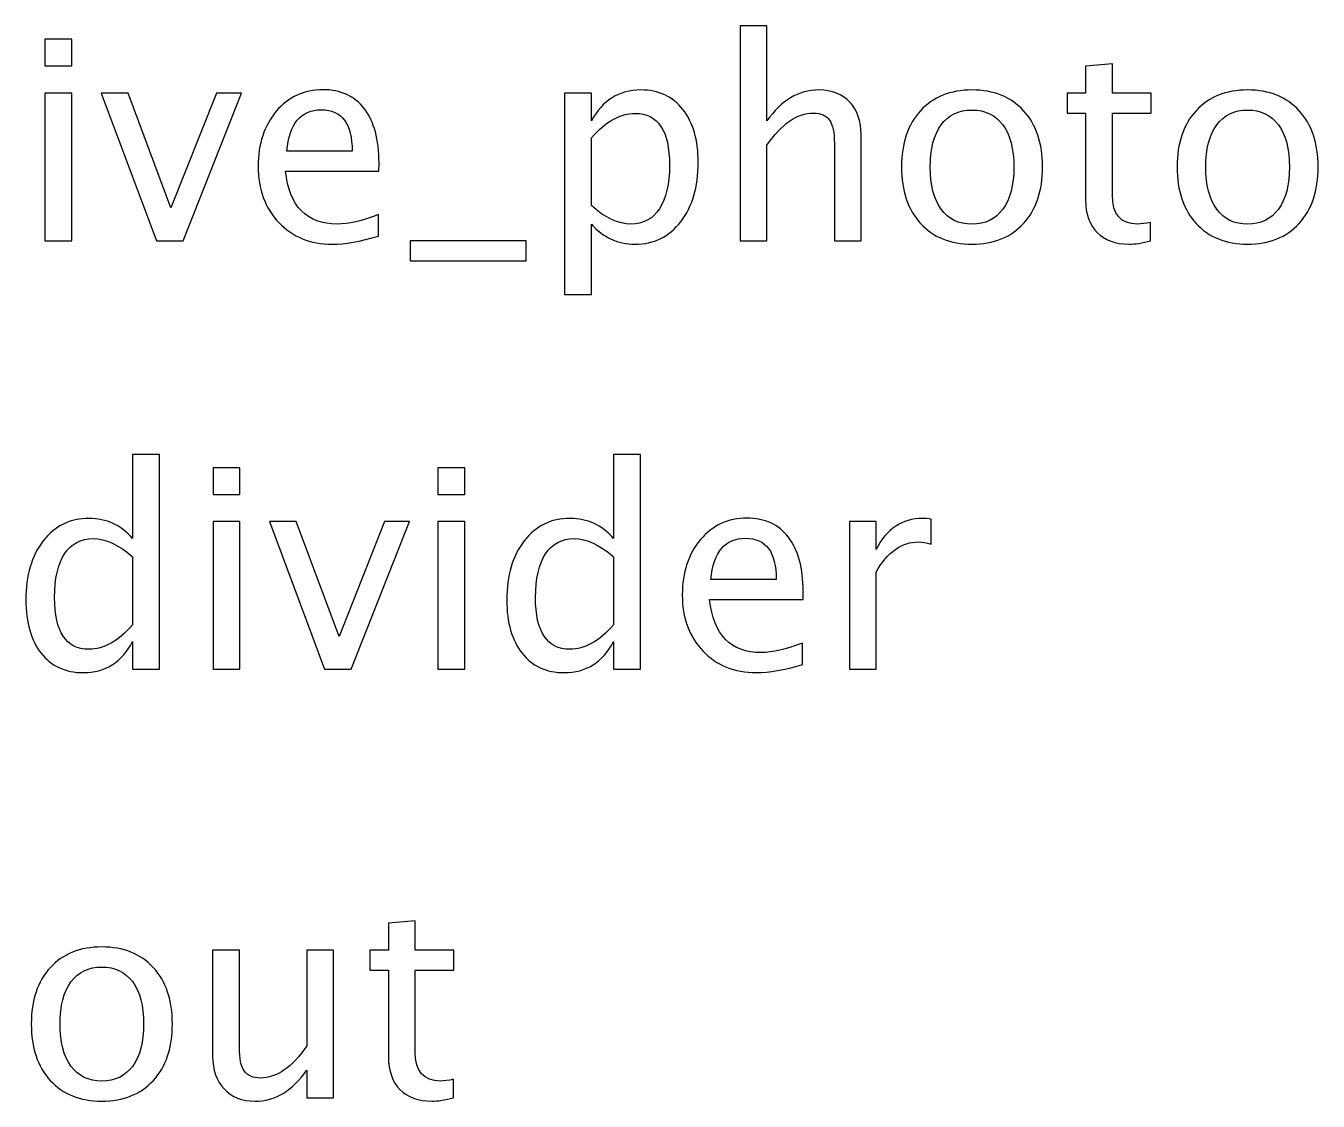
# Model space of a CAD drawing. Header units: centimetres. Extents: x -8.2 to 8, y 8.1 to 14.3.
# Drawn here: x 2.16 to 8.05, y 9.43 to 14.33 of the extents above; entities that cross this region are included whole.
import ezdxf

# ---------------------------------------------------------------- set-up
doc = ezdxf.new("R2010")
doc.units = ezdxf.units.CM
doc.header["$MEASUREMENT"] = 0
doc.layers.add('Layer 1', color=7, linetype='Continuous')

msp = doc.modelspace()

# ---------------------------------------------------------------- linework, layer by layer
at = {"layer": 'Layer 1'}
for points, knots in [([(5.41616, 13.34982), (5.41616, 13.34982), (5.41616, 14.32899), (5.41616, 14.32899), (5.41616, 14.32899), (5.41616, 14.32899), (5.53808, 14.32899), (5.53808, 14.32899), (5.53808, 14.32899), (5.53808, 14.32899), (5.53808, 13.89571), (5.53808, 13.89571), (5.53808, 13.89571), (5.60264, 13.9899), (5.6818, 14.03689), (5.77536, 14.03689), (5.77536, 14.03689), (5.8342, 14.03689), (5.88098, 14.01848), (5.91548, 13.98143), (5.91548, 13.98143), (5.94998, 13.9446), (5.96734, 13.89486), (5.96734, 13.83263), (5.96734, 13.83263), (5.96734, 13.83263), (5.96734, 13.34982), (5.96734, 13.34982), (5.96734, 13.34982), (5.96734, 13.34982), (5.84542, 13.34982), (5.84542, 13.34982), (5.84542, 13.34982), (5.84542, 13.34982), (5.84542, 13.79284), (5.84542, 13.79284), (5.84542, 13.79284), (5.84542, 13.84279), (5.83801, 13.87835), (5.82341, 13.89952), (5.82341, 13.89952), (5.80859, 13.9209), (5.78425, 13.93148), (5.75017, 13.93148), (5.75017, 13.93148), (5.67524, 13.93148), (5.60454, 13.88259), (5.53808, 13.7848), (5.53808, 13.7848), (5.53808, 13.7848), (5.53808, 13.34982), (5.53808, 13.34982), (5.53808, 13.34982), (5.53808, 13.34982), (5.41616, 13.34982), (5.41616, 13.34982)], [0, 0, 0, 0, 0.0666667, 0.0666667, 0.0666667, 0.0666667, 0.1333333, 0.1333333, 0.1333333, 0.1333333, 0.2, 0.2, 0.2, 0.2, 0.2666667, 0.2666667, 0.2666667, 0.2666667, 0.3333333, 0.3333333, 0.3333333, 0.3333333, 0.4, 0.4, 0.4, 0.4, 0.4666667, 0.4666667, 0.4666667, 0.4666667, 0.5333333, 0.5333333, 0.5333333, 0.5333333, 0.6, 0.6, 0.6, 0.6, 0.6666667, 0.6666667, 0.6666667, 0.6666667, 0.7333333, 0.7333333, 0.7333333, 0.7333333, 0.8, 0.8, 0.8, 0.8, 0.8666667, 0.8666667, 0.8666667, 0.8666667, 1, 1, 1, 1]), ([(2.25005, 14.14611), (2.25005, 14.14611), (2.25005, 14.26803), (2.25005, 14.26803), (2.25005, 14.26803), (2.25005, 14.26803), (2.37197, 14.26803), (2.37197, 14.26803), (2.37197, 14.26803), (2.37197, 14.26803), (2.37197, 14.14611), (2.37197, 14.14611), (2.37197, 14.14611), (2.37197, 14.14611), (2.25005, 14.14611), (2.25005, 14.14611)], [0, 0, 0, 0, 0.2, 0.2, 0.2, 0.2, 0.4, 0.4, 0.4, 0.4, 0.6, 0.6, 0.6, 0.6, 1, 1, 1, 1]), ([(7.2856, 13.35003), (7.24792, 13.33966), (7.21512, 13.33458), (7.18739, 13.33458), (7.18739, 13.33458), (7.12516, 13.33458), (7.07669, 13.35236), (7.04197, 13.38792), (7.04197, 13.38792), (7.00705, 13.42348), (6.98969, 13.4728), (6.98969, 13.53609), (6.98969, 13.53609), (6.98969, 13.53609), (6.98969, 13.93148), (6.98969, 13.93148), (6.98969, 13.93148), (6.98969, 13.93148), (6.90545, 13.93148), (6.90545, 13.93148), (6.90545, 13.93148), (6.90545, 13.93148), (6.90545, 14.02292), (6.90545, 14.02292), (6.90545, 14.02292), (6.90545, 14.02292), (6.98969, 14.02292), (6.98969, 14.02292), (6.98969, 14.02292), (6.98969, 14.02292), (6.98969, 14.14463), (6.98969, 14.14463), (6.98969, 14.14463), (6.98969, 14.14463), (7.11161, 14.15627), (7.11161, 14.15627), (7.11161, 14.15627), (7.11161, 14.15627), (7.11161, 14.02292), (7.11161, 14.02292), (7.11161, 14.02292), (7.11161, 14.02292), (7.28814, 14.02292), (7.28814, 14.02292), (7.28814, 14.02292), (7.28814, 14.02292), (7.28814, 13.93148), (7.28814, 13.93148), (7.28814, 13.93148), (7.28814, 13.93148), (7.11161, 13.93148), (7.11161, 13.93148), (7.11161, 13.93148), (7.11161, 13.93148), (7.11161, 13.5581), (7.11161, 13.5581), (7.11161, 13.5581), (7.11161, 13.47005), (7.14992, 13.42602), (7.22633, 13.42602), (7.22633, 13.42602), (7.24263, 13.42602), (7.26232, 13.42877), (7.2856, 13.43406), (7.2856, 13.43406), (7.2856, 13.43406), (7.2856, 13.35003), (7.2856, 13.35003)], [0, 0, 0, 0, 0.0555556, 0.0555556, 0.0555556, 0.0555556, 0.1111111, 0.1111111, 0.1111111, 0.1111111, 0.1666667, 0.1666667, 0.1666667, 0.1666667, 0.2222222, 0.2222222, 0.2222222, 0.2222222, 0.2777778, 0.2777778, 0.2777778, 0.2777778, 0.3333333, 0.3333333, 0.3333333, 0.3333333, 0.3888889, 0.3888889, 0.3888889, 0.3888889, 0.4444444, 0.4444444, 0.4444444, 0.4444444, 0.5, 0.5, 0.5, 0.5, 0.5555556, 0.5555556, 0.5555556, 0.5555556, 0.6111111, 0.6111111, 0.6111111, 0.6111111, 0.6666667, 0.6666667, 0.6666667, 0.6666667, 0.7222222, 0.7222222, 0.7222222, 0.7222222, 0.7777778, 0.7777778, 0.7777778, 0.7777778, 0.8333333, 0.8333333, 0.8333333, 0.8333333, 0.8888889, 0.8888889, 0.8888889, 0.8888889, 1, 1, 1, 1]), ([(2.25005, 13.34982), (2.25005, 13.34982), (2.25005, 14.02292), (2.25005, 14.02292), (2.25005, 14.02292), (2.25005, 14.02292), (2.37197, 14.02292), (2.37197, 14.02292), (2.37197, 14.02292), (2.37197, 14.02292), (2.37197, 13.34982), (2.37197, 13.34982), (2.37197, 13.34982), (2.37197, 13.34982), (2.25005, 13.34982), (2.25005, 13.34982)], [0, 0, 0, 0, 0.2, 0.2, 0.2, 0.2, 0.4, 0.4, 0.4, 0.4, 0.6, 0.6, 0.6, 0.6, 1, 1, 1, 1]), ([(2.7572, 13.34982), (2.7572, 13.34982), (2.50659, 14.02292), (2.50659, 14.02292), (2.50659, 14.02292), (2.50659, 14.02292), (2.62851, 14.02292), (2.62851, 14.02292), (2.62851, 14.02292), (2.62851, 14.02292), (2.82388, 13.49989), (2.82388, 13.49989), (2.82388, 13.49989), (2.82388, 13.49989), (3.03068, 14.02292), (3.03068, 14.02292), (3.03068, 14.02292), (3.03068, 14.02292), (3.1454, 14.02292), (3.1454, 14.02292), (3.1454, 14.02292), (3.1454, 14.02292), (2.87934, 13.34982), (2.87934, 13.34982), (2.87934, 13.34982), (2.87934, 13.34982), (2.7572, 13.34982), (2.7572, 13.34982)], [0, 0, 0, 0, 0.125, 0.125, 0.125, 0.125, 0.25, 0.25, 0.25, 0.25, 0.375, 0.375, 0.375, 0.375, 0.5, 0.5, 0.5, 0.5, 0.625, 0.625, 0.625, 0.625, 0.75, 0.75, 0.75, 0.75, 1, 1, 1, 1]), ([(3.76834, 13.37141), (3.68643, 13.34686), (3.61636, 13.33458), (3.55794, 13.33458), (3.55794, 13.33458), (3.45825, 13.33458), (3.37718, 13.3676), (3.31474, 13.43343), (3.31474, 13.43343), (3.2523, 13.49926), (3.22097, 13.58456), (3.22097, 13.68955), (3.22097, 13.68955), (3.22097, 13.79136), (3.24849, 13.87497), (3.30373, 13.94037), (3.30373, 13.94037), (3.35898, 14.00556), (3.42967, 14.03816), (3.51582, 14.03816), (3.51582, 14.03816), (3.59731, 14.03816), (3.66039, 14.00916), (3.70484, 13.95117), (3.70484, 13.95117), (3.74929, 13.89317), (3.77152, 13.81104), (3.77152, 13.70457), (3.77152, 13.70457), (3.77152, 13.70457), (3.77088, 13.66732), (3.77088, 13.66732), (3.77088, 13.66732), (3.77088, 13.66732), (3.34543, 13.66732), (3.34543, 13.66732), (3.34543, 13.66732), (3.36321, 13.50645), (3.44174, 13.42602), (3.5808, 13.42602), (3.5808, 13.42602), (3.63182, 13.42602), (3.69426, 13.44041), (3.76834, 13.4692), (3.76834, 13.4692), (3.76834, 13.4692), (3.76834, 13.37141), (3.76834, 13.37141)], [0, 0, 0, 0, 0.0769231, 0.0769231, 0.0769231, 0.0769231, 0.1538462, 0.1538462, 0.1538462, 0.1538462, 0.2307692, 0.2307692, 0.2307692, 0.2307692, 0.3076923, 0.3076923, 0.3076923, 0.3076923, 0.3846154, 0.3846154, 0.3846154, 0.3846154, 0.4615385, 0.4615385, 0.4615385, 0.4615385, 0.5384615, 0.5384615, 0.5384615, 0.5384615, 0.6153846, 0.6153846, 0.6153846, 0.6153846, 0.6923077, 0.6923077, 0.6923077, 0.6923077, 0.7692308, 0.7692308, 0.7692308, 0.7692308, 0.8461538, 0.8461538, 0.8461538, 0.8461538, 1, 1, 1, 1]), ([(4.61691, 13.10471), (4.61691, 13.10471), (4.61691, 14.02292), (4.61691, 14.02292), (4.61691, 14.02292), (4.61691, 14.02292), (4.73883, 14.02292), (4.73883, 14.02292), (4.73883, 14.02292), (4.73883, 14.02292), (4.73883, 13.89571), (4.73883, 13.89571), (4.73883, 13.89571), (4.78878, 13.9899), (4.86393, 14.03689), (4.96404, 14.03689), (4.96404, 14.03689), (5.04511, 14.03689), (5.10882, 14.00747), (5.15539, 13.94841), (5.15539, 13.94841), (5.20196, 13.88936), (5.22524, 13.80871), (5.22524, 13.70648), (5.22524, 13.70648), (5.22524, 13.59514), (5.19878, 13.50518), (5.14608, 13.43703), (5.14608, 13.43703), (5.09337, 13.36866), (5.02395, 13.33458), (4.93801, 13.33458), (4.93801, 13.33458), (4.85821, 13.33458), (4.79175, 13.36506), (4.73883, 13.42623), (4.73883, 13.42623), (4.73883, 13.42623), (4.73883, 13.10471), (4.73883, 13.10471), (4.73883, 13.10471), (4.73883, 13.10471), (4.61691, 13.10471), (4.61691, 13.10471)], [0, 0, 0, 0, 0.0833333, 0.0833333, 0.0833333, 0.0833333, 0.1666667, 0.1666667, 0.1666667, 0.1666667, 0.25, 0.25, 0.25, 0.25, 0.3333333, 0.3333333, 0.3333333, 0.3333333, 0.4166667, 0.4166667, 0.4166667, 0.4166667, 0.5, 0.5, 0.5, 0.5, 0.5833333, 0.5833333, 0.5833333, 0.5833333, 0.6666667, 0.6666667, 0.6666667, 0.6666667, 0.75, 0.75, 0.75, 0.75, 0.8333333, 0.8333333, 0.8333333, 0.8333333, 1, 1, 1, 1]), ([(6.47238, 13.33458), (6.37353, 13.33458), (6.29522, 13.36612), (6.23764, 13.4292), (6.23764, 13.4292), (6.17986, 13.49227), (6.15107, 13.578), (6.15107, 13.68616), (6.15107, 13.68616), (6.15107, 13.79411), (6.17986, 13.87962), (6.23764, 13.94249), (6.23764, 13.94249), (6.29522, 14.00535), (6.37353, 14.03689), (6.47238, 14.03689), (6.47238, 14.03689), (6.57123, 14.03689), (6.64955, 14.00535), (6.70712, 13.94249), (6.70712, 13.94249), (6.7649, 13.87962), (6.79369, 13.79411), (6.79369, 13.68616), (6.79369, 13.68616), (6.79369, 13.578), (6.7649, 13.49227), (6.70712, 13.4292), (6.70712, 13.4292), (6.64955, 13.36612), (6.57123, 13.33458), (6.47238, 13.33458)], [0, 0, 0, 0, 0.1111111, 0.1111111, 0.1111111, 0.1111111, 0.2222222, 0.2222222, 0.2222222, 0.2222222, 0.3333333, 0.3333333, 0.3333333, 0.3333333, 0.4444444, 0.4444444, 0.4444444, 0.4444444, 0.5555556, 0.5555556, 0.5555556, 0.5555556, 0.6666667, 0.6666667, 0.6666667, 0.6666667, 0.7777778, 0.7777778, 0.7777778, 0.7777778, 1, 1, 1, 1]), ([(7.72756, 13.33458), (7.62871, 13.33458), (7.5504, 13.36612), (7.49282, 13.4292), (7.49282, 13.4292), (7.43504, 13.49227), (7.40625, 13.578), (7.40625, 13.68616), (7.40625, 13.68616), (7.40625, 13.79411), (7.43504, 13.87962), (7.49282, 13.94249), (7.49282, 13.94249), (7.5504, 14.00535), (7.62871, 14.03689), (7.72756, 14.03689), (7.72756, 14.03689), (7.82641, 14.03689), (7.90473, 14.00535), (7.9623, 13.94249), (7.9623, 13.94249), (8.02008, 13.87962), (8.04887, 13.79411), (8.04887, 13.68616), (8.04887, 13.68616), (8.04887, 13.578), (8.02008, 13.49227), (7.9623, 13.4292), (7.9623, 13.4292), (7.90473, 13.36612), (7.82641, 13.33458), (7.72756, 13.33458)], [0, 0, 0, 0, 0.1111111, 0.1111111, 0.1111111, 0.1111111, 0.2222222, 0.2222222, 0.2222222, 0.2222222, 0.3333333, 0.3333333, 0.3333333, 0.3333333, 0.4444444, 0.4444444, 0.4444444, 0.4444444, 0.5555556, 0.5555556, 0.5555556, 0.5555556, 0.6666667, 0.6666667, 0.6666667, 0.6666667, 0.7777778, 0.7777778, 0.7777778, 0.7777778, 1, 1, 1, 1]), ([(3.35178, 13.75876), (3.35178, 13.75876), (3.64896, 13.75876), (3.64896, 13.75876), (3.64896, 13.75876), (3.64896, 13.88407), (3.60218, 13.94672), (3.50884, 13.94672), (3.50884, 13.94672), (3.41486, 13.94672), (3.36258, 13.88407), (3.35178, 13.75876)], [0, 0, 0, 0, 0.25, 0.25, 0.25, 0.25, 0.5, 0.5, 0.5, 0.5, 1, 1, 1, 1]), ([(4.73883, 13.51026), (4.8017, 13.45417), (4.8616, 13.42602), (4.91854, 13.42602), (4.91854, 13.42602), (4.97463, 13.42602), (5.01802, 13.44952), (5.0485, 13.49629), (5.0485, 13.49629), (5.07919, 13.54307), (5.09443, 13.6089), (5.09443, 13.69399), (5.09443, 13.69399), (5.09443, 13.85147), (5.04236, 13.93021), (4.93822, 13.93021), (4.93822, 13.93021), (4.87006, 13.93021), (4.8036, 13.89338), (4.73883, 13.81951), (4.73883, 13.81951), (4.73883, 13.81951), (4.73883, 13.51026), (4.73883, 13.51026)], [0, 0, 0, 0, 0.1428571, 0.1428571, 0.1428571, 0.1428571, 0.2857143, 0.2857143, 0.2857143, 0.2857143, 0.4285714, 0.4285714, 0.4285714, 0.4285714, 0.5714286, 0.5714286, 0.5714286, 0.5714286, 0.7142857, 0.7142857, 0.7142857, 0.7142857, 1, 1, 1, 1]), ([(6.47217, 13.42602), (6.53249, 13.42602), (6.57948, 13.44867), (6.61293, 13.49418), (6.61293, 13.49418), (6.64616, 13.53947), (6.66288, 13.60361), (6.66288, 13.68616), (6.66288, 13.68616), (6.66288, 13.7685), (6.64616, 13.83242), (6.61293, 13.87772), (6.61293, 13.87772), (6.57948, 13.9228), (6.53249, 13.94545), (6.47217, 13.94545), (6.47217, 13.94545), (6.41163, 13.94545), (6.36464, 13.9228), (6.33162, 13.87772), (6.33162, 13.87772), (6.29839, 13.83242), (6.28188, 13.7685), (6.28188, 13.68616), (6.28188, 13.68616), (6.28188, 13.60361), (6.29839, 13.53947), (6.33162, 13.49418), (6.33162, 13.49418), (6.36464, 13.44867), (6.41163, 13.42602), (6.47217, 13.42602)], [0, 0, 0, 0, 0.1111111, 0.1111111, 0.1111111, 0.1111111, 0.2222222, 0.2222222, 0.2222222, 0.2222222, 0.3333333, 0.3333333, 0.3333333, 0.3333333, 0.4444444, 0.4444444, 0.4444444, 0.4444444, 0.5555556, 0.5555556, 0.5555556, 0.5555556, 0.6666667, 0.6666667, 0.6666667, 0.6666667, 0.7777778, 0.7777778, 0.7777778, 0.7777778, 1, 1, 1, 1]), ([(7.72735, 13.42602), (7.78767, 13.42602), (7.83466, 13.44867), (7.86811, 13.49418), (7.86811, 13.49418), (7.90134, 13.53947), (7.91806, 13.60361), (7.91806, 13.68616), (7.91806, 13.68616), (7.91806, 13.7685), (7.90134, 13.83242), (7.86811, 13.87772), (7.86811, 13.87772), (7.83466, 13.9228), (7.78767, 13.94545), (7.72735, 13.94545), (7.72735, 13.94545), (7.66681, 13.94545), (7.61982, 13.9228), (7.5868, 13.87772), (7.5868, 13.87772), (7.55357, 13.83242), (7.53706, 13.7685), (7.53706, 13.68616), (7.53706, 13.68616), (7.53706, 13.60361), (7.55357, 13.53947), (7.5868, 13.49418), (7.5868, 13.49418), (7.61982, 13.44867), (7.66681, 13.42602), (7.72735, 13.42602)], [0, 0, 0, 0, 0.1111111, 0.1111111, 0.1111111, 0.1111111, 0.2222222, 0.2222222, 0.2222222, 0.2222222, 0.3333333, 0.3333333, 0.3333333, 0.3333333, 0.4444444, 0.4444444, 0.4444444, 0.4444444, 0.5555556, 0.5555556, 0.5555556, 0.5555556, 0.6666667, 0.6666667, 0.6666667, 0.6666667, 0.7777778, 0.7777778, 0.7777778, 0.7777778, 1, 1, 1, 1]), ([(3.91333, 13.25838), (3.91333, 13.25838), (3.91333, 13.34982), (3.91333, 13.34982), (3.91333, 13.34982), (3.91333, 13.34982), (4.44165, 13.34982), (4.44165, 13.34982), (4.44165, 13.34982), (4.44165, 13.34982), (4.44165, 13.25838), (4.44165, 13.25838), (4.44165, 13.25838), (4.44165, 13.25838), (3.91333, 13.25838), (3.91333, 13.25838)], [0, 0, 0, 0, 0.2, 0.2, 0.2, 0.2, 0.4, 0.4, 0.4, 0.4, 0.6, 0.6, 0.6, 0.6, 1, 1, 1, 1]), ([(2.64926, 11.39825), (2.64926, 11.39825), (2.64926, 11.52462), (2.64926, 11.52462), (2.64926, 11.52462), (2.59952, 11.43021), (2.52459, 11.38301), (2.42447, 11.38301), (2.42447, 11.38301), (2.34319, 11.38301), (2.27927, 11.41243), (2.2327, 11.47149), (2.2327, 11.47149), (2.18613, 11.53054), (2.16285, 11.61119), (2.16285, 11.71342), (2.16285, 11.71342), (2.16285, 11.82518), (2.18931, 11.91514), (2.24201, 11.9833), (2.24201, 11.9833), (2.29493, 12.05124), (2.36436, 12.08532), (2.45051, 12.08532), (2.45051, 12.08532), (2.5303, 12.08532), (2.59677, 12.05484), (2.64926, 11.99367), (2.64926, 11.99367), (2.64926, 11.99367), (2.64926, 12.37742), (2.64926, 12.37742), (2.64926, 12.37742), (2.64926, 12.37742), (2.77118, 12.37742), (2.77118, 12.37742), (2.77118, 12.37742), (2.77118, 12.37742), (2.77118, 11.39825), (2.77118, 11.39825), (2.77118, 11.39825), (2.77118, 11.39825), (2.64926, 11.39825), (2.64926, 11.39825)], [0, 0, 0, 0, 0.0833333, 0.0833333, 0.0833333, 0.0833333, 0.1666667, 0.1666667, 0.1666667, 0.1666667, 0.25, 0.25, 0.25, 0.25, 0.3333333, 0.3333333, 0.3333333, 0.3333333, 0.4166667, 0.4166667, 0.4166667, 0.4166667, 0.5, 0.5, 0.5, 0.5, 0.5833333, 0.5833333, 0.5833333, 0.5833333, 0.6666667, 0.6666667, 0.6666667, 0.6666667, 0.75, 0.75, 0.75, 0.75, 0.8333333, 0.8333333, 0.8333333, 0.8333333, 1, 1, 1, 1]), ([(4.8398, 11.39825), (4.8398, 11.39825), (4.8398, 11.52462), (4.8398, 11.52462), (4.8398, 11.52462), (4.79006, 11.43021), (4.71513, 11.38301), (4.61501, 11.38301), (4.61501, 11.38301), (4.53373, 11.38301), (4.46981, 11.41243), (4.42324, 11.47149), (4.42324, 11.47149), (4.37667, 11.53054), (4.35339, 11.61119), (4.35339, 11.71342), (4.35339, 11.71342), (4.35339, 11.82518), (4.37985, 11.91514), (4.43255, 11.9833), (4.43255, 11.9833), (4.48547, 12.05124), (4.5549, 12.08532), (4.64105, 12.08532), (4.64105, 12.08532), (4.72084, 12.08532), (4.78731, 12.05484), (4.8398, 11.99367), (4.8398, 11.99367), (4.8398, 11.99367), (4.8398, 12.37742), (4.8398, 12.37742), (4.8398, 12.37742), (4.8398, 12.37742), (4.96172, 12.37742), (4.96172, 12.37742), (4.96172, 12.37742), (4.96172, 12.37742), (4.96172, 11.39825), (4.96172, 11.39825), (4.96172, 11.39825), (4.96172, 11.39825), (4.8398, 11.39825), (4.8398, 11.39825)], [0, 0, 0, 0, 0.0833333, 0.0833333, 0.0833333, 0.0833333, 0.1666667, 0.1666667, 0.1666667, 0.1666667, 0.25, 0.25, 0.25, 0.25, 0.3333333, 0.3333333, 0.3333333, 0.3333333, 0.4166667, 0.4166667, 0.4166667, 0.4166667, 0.5, 0.5, 0.5, 0.5, 0.5833333, 0.5833333, 0.5833333, 0.5833333, 0.6666667, 0.6666667, 0.6666667, 0.6666667, 0.75, 0.75, 0.75, 0.75, 0.8333333, 0.8333333, 0.8333333, 0.8333333, 1, 1, 1, 1]), ([(3.01544, 12.19454), (3.01544, 12.19454), (3.01544, 12.31646), (3.01544, 12.31646), (3.01544, 12.31646), (3.01544, 12.31646), (3.13736, 12.31646), (3.13736, 12.31646), (3.13736, 12.31646), (3.13736, 12.31646), (3.13736, 12.19454), (3.13736, 12.19454), (3.13736, 12.19454), (3.13736, 12.19454), (3.01544, 12.19454), (3.01544, 12.19454)], [0, 0, 0, 0, 0.2, 0.2, 0.2, 0.2, 0.4, 0.4, 0.4, 0.4, 0.6, 0.6, 0.6, 0.6, 1, 1, 1, 1]), ([(4.0397, 12.19454), (4.0397, 12.19454), (4.0397, 12.31646), (4.0397, 12.31646), (4.0397, 12.31646), (4.0397, 12.31646), (4.16162, 12.31646), (4.16162, 12.31646), (4.16162, 12.31646), (4.16162, 12.31646), (4.16162, 12.19454), (4.16162, 12.19454), (4.16162, 12.19454), (4.16162, 12.19454), (4.0397, 12.19454), (4.0397, 12.19454)], [0, 0, 0, 0, 0.2, 0.2, 0.2, 0.2, 0.4, 0.4, 0.4, 0.4, 0.6, 0.6, 0.6, 0.6, 1, 1, 1, 1]), ([(3.01544, 11.39825), (3.01544, 11.39825), (3.01544, 12.07135), (3.01544, 12.07135), (3.01544, 12.07135), (3.01544, 12.07135), (3.13736, 12.07135), (3.13736, 12.07135), (3.13736, 12.07135), (3.13736, 12.07135), (3.13736, 11.39825), (3.13736, 11.39825), (3.13736, 11.39825), (3.13736, 11.39825), (3.01544, 11.39825), (3.01544, 11.39825)], [0, 0, 0, 0, 0.2, 0.2, 0.2, 0.2, 0.4, 0.4, 0.4, 0.4, 0.6, 0.6, 0.6, 0.6, 1, 1, 1, 1]), ([(3.52259, 11.39825), (3.52259, 11.39825), (3.27198, 12.07135), (3.27198, 12.07135), (3.27198, 12.07135), (3.27198, 12.07135), (3.3939, 12.07135), (3.3939, 12.07135), (3.3939, 12.07135), (3.3939, 12.07135), (3.58927, 11.54832), (3.58927, 11.54832), (3.58927, 11.54832), (3.58927, 11.54832), (3.79607, 12.07135), (3.79607, 12.07135), (3.79607, 12.07135), (3.79607, 12.07135), (3.91079, 12.07135), (3.91079, 12.07135), (3.91079, 12.07135), (3.91079, 12.07135), (3.64473, 11.39825), (3.64473, 11.39825), (3.64473, 11.39825), (3.64473, 11.39825), (3.52259, 11.39825), (3.52259, 11.39825)], [0, 0, 0, 0, 0.125, 0.125, 0.125, 0.125, 0.25, 0.25, 0.25, 0.25, 0.375, 0.375, 0.375, 0.375, 0.5, 0.5, 0.5, 0.5, 0.625, 0.625, 0.625, 0.625, 0.75, 0.75, 0.75, 0.75, 1, 1, 1, 1]), ([(4.0397, 11.39825), (4.0397, 11.39825), (4.0397, 12.07135), (4.0397, 12.07135), (4.0397, 12.07135), (4.0397, 12.07135), (4.16162, 12.07135), (4.16162, 12.07135), (4.16162, 12.07135), (4.16162, 12.07135), (4.16162, 11.39825), (4.16162, 11.39825), (4.16162, 11.39825), (4.16162, 11.39825), (4.0397, 11.39825), (4.0397, 11.39825)], [0, 0, 0, 0, 0.2, 0.2, 0.2, 0.2, 0.4, 0.4, 0.4, 0.4, 0.6, 0.6, 0.6, 0.6, 1, 1, 1, 1]), ([(5.70001, 11.41984), (5.6181, 11.39529), (5.54803, 11.38301), (5.48961, 11.38301), (5.48961, 11.38301), (5.38992, 11.38301), (5.30885, 11.41603), (5.24641, 11.48186), (5.24641, 11.48186), (5.18397, 11.54769), (5.15264, 11.63299), (5.15264, 11.73798), (5.15264, 11.73798), (5.15264, 11.83979), (5.18016, 11.9234), (5.2354, 11.9888), (5.2354, 11.9888), (5.29065, 12.05399), (5.36134, 12.08659), (5.44749, 12.08659), (5.44749, 12.08659), (5.52898, 12.08659), (5.59206, 12.05759), (5.63651, 11.9996), (5.63651, 11.9996), (5.68096, 11.9416), (5.70319, 11.85947), (5.70319, 11.753), (5.70319, 11.753), (5.70319, 11.753), (5.70255, 11.71575), (5.70255, 11.71575), (5.70255, 11.71575), (5.70255, 11.71575), (5.2771, 11.71575), (5.2771, 11.71575), (5.2771, 11.71575), (5.29488, 11.55488), (5.37341, 11.47445), (5.51247, 11.47445), (5.51247, 11.47445), (5.56349, 11.47445), (5.62593, 11.48884), (5.70001, 11.51763), (5.70001, 11.51763), (5.70001, 11.51763), (5.70001, 11.41984), (5.70001, 11.41984)], [0, 0, 0, 0, 0.0769231, 0.0769231, 0.0769231, 0.0769231, 0.1538462, 0.1538462, 0.1538462, 0.1538462, 0.2307692, 0.2307692, 0.2307692, 0.2307692, 0.3076923, 0.3076923, 0.3076923, 0.3076923, 0.3846154, 0.3846154, 0.3846154, 0.3846154, 0.4615385, 0.4615385, 0.4615385, 0.4615385, 0.5384615, 0.5384615, 0.5384615, 0.5384615, 0.6153846, 0.6153846, 0.6153846, 0.6153846, 0.6923077, 0.6923077, 0.6923077, 0.6923077, 0.7692308, 0.7692308, 0.7692308, 0.7692308, 0.8461538, 0.8461538, 0.8461538, 0.8461538, 1, 1, 1, 1]), ([(5.91358, 11.39825), (5.91358, 11.39825), (5.91358, 12.07135), (5.91358, 12.07135), (5.91358, 12.07135), (5.91358, 12.07135), (6.0355, 12.07135), (6.0355, 12.07135), (6.0355, 12.07135), (6.0355, 12.07135), (6.0355, 11.94414), (6.0355, 11.94414), (6.0355, 11.94414), (6.08397, 12.03833), (6.15425, 12.08532), (6.24653, 12.08532), (6.24653, 12.08532), (6.25902, 12.08532), (6.27214, 12.08426), (6.28569, 12.08215), (6.28569, 12.08215), (6.28569, 12.08215), (6.28569, 11.96806), (6.28569, 11.96806), (6.28569, 11.96806), (6.26452, 11.97504), (6.2459, 11.97864), (6.22981, 11.97864), (6.22981, 11.97864), (6.15234, 11.97864), (6.08757, 11.93292), (6.0355, 11.84127), (6.0355, 11.84127), (6.0355, 11.84127), (6.0355, 11.39825), (6.0355, 11.39825), (6.0355, 11.39825), (6.0355, 11.39825), (5.91358, 11.39825), (5.91358, 11.39825)], [0, 0, 0, 0, 0.0909091, 0.0909091, 0.0909091, 0.0909091, 0.1818182, 0.1818182, 0.1818182, 0.1818182, 0.2727273, 0.2727273, 0.2727273, 0.2727273, 0.3636364, 0.3636364, 0.3636364, 0.3636364, 0.4545455, 0.4545455, 0.4545455, 0.4545455, 0.5454545, 0.5454545, 0.5454545, 0.5454545, 0.6363636, 0.6363636, 0.6363636, 0.6363636, 0.7272727, 0.7272727, 0.7272727, 0.7272727, 0.8181818, 0.8181818, 0.8181818, 0.8181818, 1, 1, 1, 1]), ([(2.64926, 11.91027), (2.58597, 11.96594), (2.52607, 11.99388), (2.46934, 11.99388), (2.46934, 11.99388), (2.41346, 11.99388), (2.37028, 11.9706), (2.33959, 11.92382), (2.33959, 11.92382), (2.3089, 11.87725), (2.29366, 11.81121), (2.29366, 11.7257), (2.29366, 11.7257), (2.29366, 11.56843), (2.34573, 11.48969), (2.45008, 11.48969), (2.45008, 11.48969), (2.51782, 11.48969), (2.58428, 11.52673), (2.64926, 11.6006), (2.64926, 11.6006), (2.64926, 11.6006), (2.64926, 11.91027), (2.64926, 11.91027)], [0, 0, 0, 0, 0.1428571, 0.1428571, 0.1428571, 0.1428571, 0.2857143, 0.2857143, 0.2857143, 0.2857143, 0.4285714, 0.4285714, 0.4285714, 0.4285714, 0.5714286, 0.5714286, 0.5714286, 0.5714286, 0.7142857, 0.7142857, 0.7142857, 0.7142857, 1, 1, 1, 1]), ([(4.8398, 11.91027), (4.77651, 11.96594), (4.71661, 11.99388), (4.65988, 11.99388), (4.65988, 11.99388), (4.604, 11.99388), (4.56082, 11.9706), (4.53013, 11.92382), (4.53013, 11.92382), (4.49944, 11.87725), (4.4842, 11.81121), (4.4842, 11.7257), (4.4842, 11.7257), (4.4842, 11.56843), (4.53627, 11.48969), (4.64062, 11.48969), (4.64062, 11.48969), (4.70836, 11.48969), (4.77482, 11.52673), (4.8398, 11.6006), (4.8398, 11.6006), (4.8398, 11.6006), (4.8398, 11.91027), (4.8398, 11.91027)], [0, 0, 0, 0, 0.1428571, 0.1428571, 0.1428571, 0.1428571, 0.2857143, 0.2857143, 0.2857143, 0.2857143, 0.4285714, 0.4285714, 0.4285714, 0.4285714, 0.5714286, 0.5714286, 0.5714286, 0.5714286, 0.7142857, 0.7142857, 0.7142857, 0.7142857, 1, 1, 1, 1]), ([(5.28345, 11.80719), (5.28345, 11.80719), (5.58063, 11.80719), (5.58063, 11.80719), (5.58063, 11.80719), (5.58063, 11.9325), (5.53385, 11.99515), (5.44051, 11.99515), (5.44051, 11.99515), (5.34653, 11.99515), (5.29425, 11.9325), (5.28345, 11.80719)], [0, 0, 0, 0, 0.25, 0.25, 0.25, 0.25, 0.5, 0.5, 0.5, 0.5, 1, 1, 1, 1]), ([(4.1104, 9.44689), (4.07272, 9.43652), (4.03992, 9.43144), (4.01219, 9.43144), (4.01219, 9.43144), (3.94996, 9.43144), (3.90149, 9.44922), (3.86677, 9.48478), (3.86677, 9.48478), (3.83185, 9.52034), (3.81449, 9.56966), (3.81449, 9.63295), (3.81449, 9.63295), (3.81449, 9.63295), (3.81449, 10.02834), (3.81449, 10.02834), (3.81449, 10.02834), (3.81449, 10.02834), (3.73025, 10.02834), (3.73025, 10.02834), (3.73025, 10.02834), (3.73025, 10.02834), (3.73025, 10.11978), (3.73025, 10.11978), (3.73025, 10.11978), (3.73025, 10.11978), (3.81449, 10.11978), (3.81449, 10.11978), (3.81449, 10.11978), (3.81449, 10.11978), (3.81449, 10.24149), (3.81449, 10.24149), (3.81449, 10.24149), (3.81449, 10.24149), (3.93641, 10.25313), (3.93641, 10.25313), (3.93641, 10.25313), (3.93641, 10.25313), (3.93641, 10.11978), (3.93641, 10.11978), (3.93641, 10.11978), (3.93641, 10.11978), (4.11294, 10.11978), (4.11294, 10.11978), (4.11294, 10.11978), (4.11294, 10.11978), (4.11294, 10.02834), (4.11294, 10.02834), (4.11294, 10.02834), (4.11294, 10.02834), (3.93641, 10.02834), (3.93641, 10.02834), (3.93641, 10.02834), (3.93641, 10.02834), (3.93641, 9.65496), (3.93641, 9.65496), (3.93641, 9.65496), (3.93641, 9.56691), (3.97472, 9.52288), (4.05113, 9.52288), (4.05113, 9.52288), (4.06743, 9.52288), (4.08712, 9.52563), (4.1104, 9.53092), (4.1104, 9.53092), (4.1104, 9.53092), (4.1104, 9.44689), (4.1104, 9.44689)], [0, 0, 0, 0, 0.0555556, 0.0555556, 0.0555556, 0.0555556, 0.1111111, 0.1111111, 0.1111111, 0.1111111, 0.1666667, 0.1666667, 0.1666667, 0.1666667, 0.2222222, 0.2222222, 0.2222222, 0.2222222, 0.2777778, 0.2777778, 0.2777778, 0.2777778, 0.3333333, 0.3333333, 0.3333333, 0.3333333, 0.3888889, 0.3888889, 0.3888889, 0.3888889, 0.4444444, 0.4444444, 0.4444444, 0.4444444, 0.5, 0.5, 0.5, 0.5, 0.5555556, 0.5555556, 0.5555556, 0.5555556, 0.6111111, 0.6111111, 0.6111111, 0.6111111, 0.6666667, 0.6666667, 0.6666667, 0.6666667, 0.7222222, 0.7222222, 0.7222222, 0.7222222, 0.7777778, 0.7777778, 0.7777778, 0.7777778, 0.8333333, 0.8333333, 0.8333333, 0.8333333, 0.8888889, 0.8888889, 0.8888889, 0.8888889, 1, 1, 1, 1]), ([(2.50893, 9.43144), (2.41008, 9.43144), (2.33177, 9.46298), (2.27419, 9.52606), (2.27419, 9.52606), (2.21641, 9.58913), (2.18762, 9.67486), (2.18762, 9.78302), (2.18762, 9.78302), (2.18762, 9.89097), (2.21641, 9.97648), (2.27419, 10.03935), (2.27419, 10.03935), (2.33177, 10.10221), (2.41008, 10.13375), (2.50893, 10.13375), (2.50893, 10.13375), (2.60778, 10.13375), (2.6861, 10.10221), (2.74367, 10.03935), (2.74367, 10.03935), (2.80145, 9.97648), (2.83024, 9.89097), (2.83024, 9.78302), (2.83024, 9.78302), (2.83024, 9.67486), (2.80145, 9.58913), (2.74367, 9.52606), (2.74367, 9.52606), (2.6861, 9.46298), (2.60778, 9.43144), (2.50893, 9.43144)], [0, 0, 0, 0, 0.1111111, 0.1111111, 0.1111111, 0.1111111, 0.2222222, 0.2222222, 0.2222222, 0.2222222, 0.3333333, 0.3333333, 0.3333333, 0.3333333, 0.4444444, 0.4444444, 0.4444444, 0.4444444, 0.5555556, 0.5555556, 0.5555556, 0.5555556, 0.6666667, 0.6666667, 0.6666667, 0.6666667, 0.7777778, 0.7777778, 0.7777778, 0.7777778, 1, 1, 1, 1]), ([(3.4428, 9.44668), (3.4428, 9.44668), (3.4428, 9.57326), (3.4428, 9.57326), (3.4428, 9.57326), (3.37782, 9.47864), (3.29887, 9.43144), (3.20616, 9.43144), (3.20616, 9.43144), (3.14731, 9.43144), (3.10054, 9.44986), (3.06582, 9.4869), (3.06582, 9.4869), (3.0309, 9.52394), (3.01354, 9.57368), (3.01354, 9.63655), (3.01354, 9.63655), (3.01354, 9.63655), (3.01354, 10.11978), (3.01354, 10.11978), (3.01354, 10.11978), (3.01354, 10.11978), (3.13546, 10.11978), (3.13546, 10.11978), (3.13546, 10.11978), (3.13546, 10.11978), (3.13546, 9.67634), (3.13546, 9.67634), (3.13546, 9.67634), (3.13546, 9.62575), (3.14287, 9.58998), (3.15747, 9.56881), (3.15747, 9.56881), (3.17229, 9.54743), (3.19684, 9.53685), (3.23135, 9.53685), (3.23135, 9.53685), (3.30585, 9.53685), (3.37655, 9.58575), (3.4428, 9.68375), (3.4428, 9.68375), (3.4428, 9.68375), (3.4428, 10.11978), (3.4428, 10.11978), (3.4428, 10.11978), (3.4428, 10.11978), (3.56472, 10.11978), (3.56472, 10.11978), (3.56472, 10.11978), (3.56472, 10.11978), (3.56472, 9.44668), (3.56472, 9.44668), (3.56472, 9.44668), (3.56472, 9.44668), (3.4428, 9.44668), (3.4428, 9.44668)], [0, 0, 0, 0, 0.0666667, 0.0666667, 0.0666667, 0.0666667, 0.1333333, 0.1333333, 0.1333333, 0.1333333, 0.2, 0.2, 0.2, 0.2, 0.2666667, 0.2666667, 0.2666667, 0.2666667, 0.3333333, 0.3333333, 0.3333333, 0.3333333, 0.4, 0.4, 0.4, 0.4, 0.4666667, 0.4666667, 0.4666667, 0.4666667, 0.5333333, 0.5333333, 0.5333333, 0.5333333, 0.6, 0.6, 0.6, 0.6, 0.6666667, 0.6666667, 0.6666667, 0.6666667, 0.7333333, 0.7333333, 0.7333333, 0.7333333, 0.8, 0.8, 0.8, 0.8, 0.8666667, 0.8666667, 0.8666667, 0.8666667, 1, 1, 1, 1]), ([(2.50872, 9.52288), (2.56904, 9.52288), (2.61603, 9.54553), (2.64948, 9.59104), (2.64948, 9.59104), (2.68271, 9.63633), (2.69943, 9.70047), (2.69943, 9.78302), (2.69943, 9.78302), (2.69943, 9.86536), (2.68271, 9.92928), (2.64948, 9.97458), (2.64948, 9.97458), (2.61603, 10.01966), (2.56904, 10.04231), (2.50872, 10.04231), (2.50872, 10.04231), (2.44818, 10.04231), (2.40119, 10.01966), (2.36817, 9.97458), (2.36817, 9.97458), (2.33494, 9.92928), (2.31843, 9.86536), (2.31843, 9.78302), (2.31843, 9.78302), (2.31843, 9.70047), (2.33494, 9.63633), (2.36817, 9.59104), (2.36817, 9.59104), (2.40119, 9.54553), (2.44818, 9.52288), (2.50872, 9.52288)], [0, 0, 0, 0, 0.1111111, 0.1111111, 0.1111111, 0.1111111, 0.2222222, 0.2222222, 0.2222222, 0.2222222, 0.3333333, 0.3333333, 0.3333333, 0.3333333, 0.4444444, 0.4444444, 0.4444444, 0.4444444, 0.5555556, 0.5555556, 0.5555556, 0.5555556, 0.6666667, 0.6666667, 0.6666667, 0.6666667, 0.7777778, 0.7777778, 0.7777778, 0.7777778, 1, 1, 1, 1])]:
    msp.add_open_spline(points, degree=3, knots=knots, dxfattribs=at)

doc.saveas('drawing.dxf')
